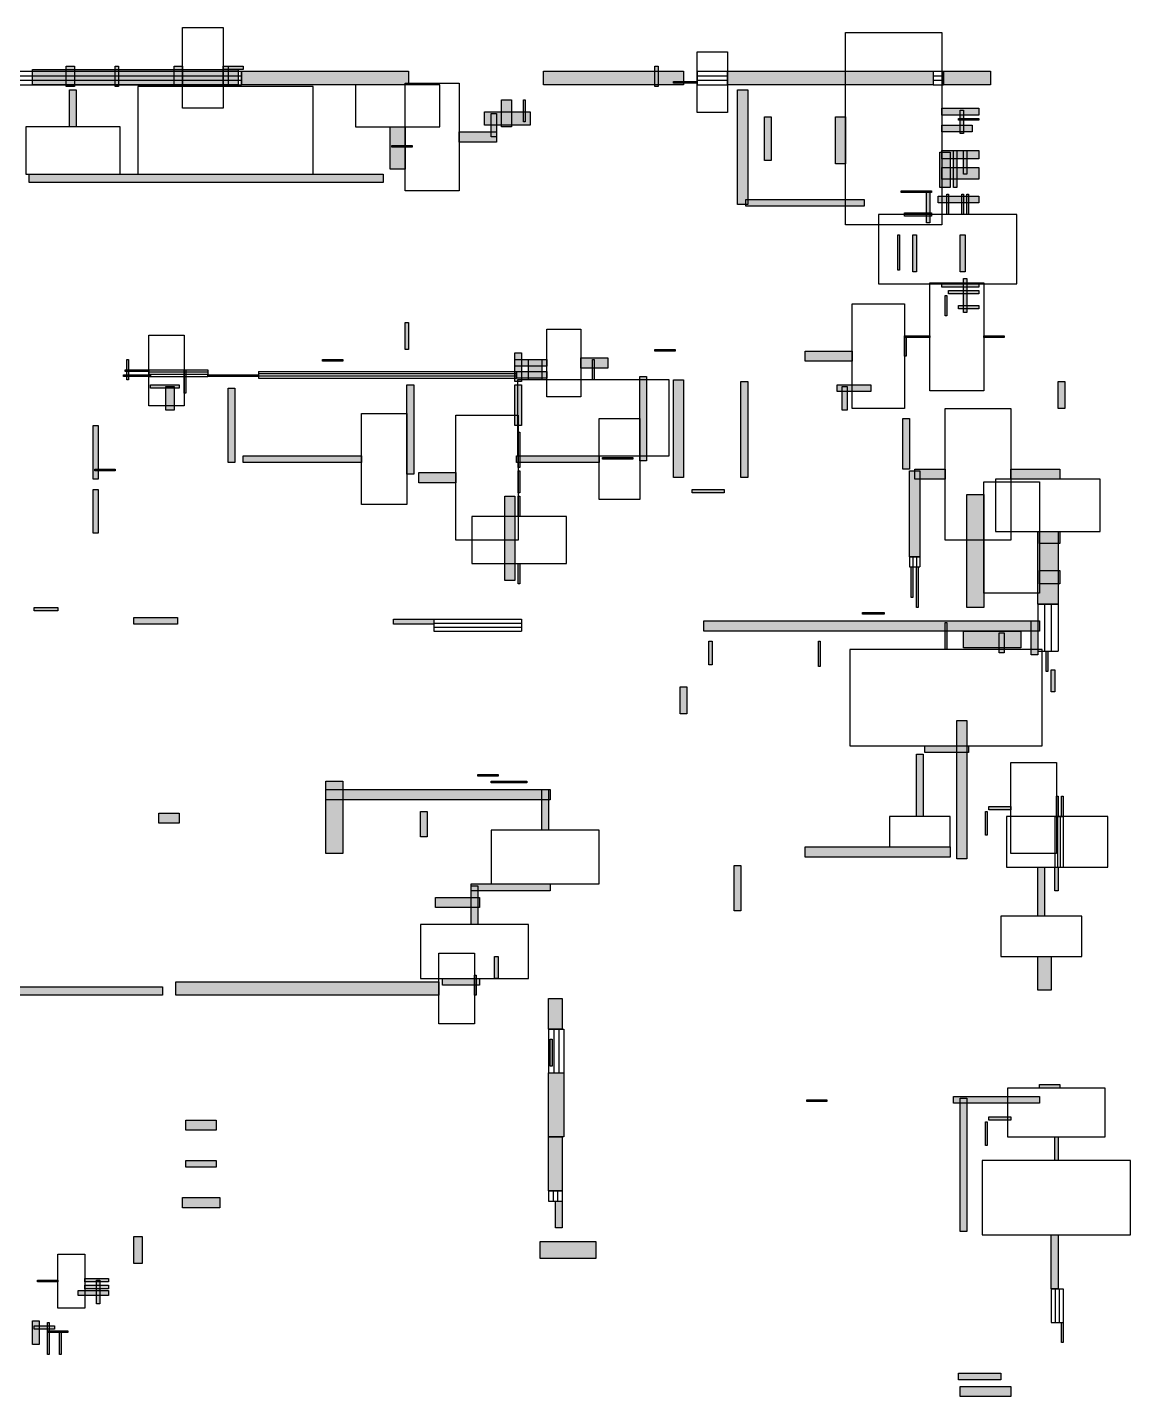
# Model space of a CAD drawing. Header units: centimetres. Extents: x -35 to 2688, y -26 to 2060.
# Drawn here: x 1052 to 2688, y 30 to 2060 of the extents above; entities that cross this region are included whole.
import ezdxf

# ---------------------------------------------------------------- set-up
doc = ezdxf.new("R2010")
doc.units = ezdxf.units.CM
for name, color, linetype in [('DOORZONE', 2, 'Continuous'), ('WALL', 7, 'Continuous'), ('WINDOW', 5, 'Continuous')]:
    doc.layers.add(name, color=color, linetype=linetype)

msp = doc.modelspace()

# ---------------------------------------------------------------- hatches: boundary and pattern name
at = {"layer": 'WALL'}
h = msp.add_hatch(color=256, dxfattribs=at)
h.dxf.hatch_style = 1
h.paths.add_polyline_path([(1060, 1997.5), (1365, 1997.5), (1365, 1975), (1060, 1975)])
h = msp.add_hatch(color=256, dxfattribs=at)
h.dxf.hatch_style = 1
h.paths.add_polyline_path([(1110, 2002.5), (1122.5, 2002.5), (1122.5, 1972.5), (1110, 1972.5)])
h = msp.add_hatch(color=256, dxfattribs=at)
h.dxf.hatch_style = 1
h.paths.add_polyline_path([(1182.5, 2002.5), (1187.5, 2002.5), (1187.5, 1972.5), (1182.5, 1972.5)])
h = msp.add_hatch(color=256, dxfattribs=at)
h.dxf.hatch_style = 1
h.paths.add_polyline_path([(1270, 2002.5), (1282.5, 2002.5), (1282.5, 1972.5), (1270, 1972.5)])
h = msp.add_hatch(color=256, dxfattribs=at)
h.dxf.hatch_style = 1
h.paths.add_polyline_path([(1342.5, 2002.5), (1372.5, 2002.5), (1372.5, 1997.5), (1342.5, 1997.5)])
h = msp.add_hatch(color=256, dxfattribs=at)
h.dxf.hatch_style = 1
h.paths.add_polyline_path([(1342.5, 2002.5), (1350, 2002.5), (1350, 1972.5), (1342.5, 1972.5)])
h = msp.add_hatch(color=256, dxfattribs=at)
h.dxf.hatch_style = 1
h.paths.add_polyline_path([(1370, 1995), (1617.5, 1995), (1617.5, 1975), (1370, 1975)])
h = msp.add_hatch(color=256, dxfattribs=at)
h.dxf.hatch_style = 1
h.paths.add_polyline_path([(1817.5, 1995), (2025, 1995), (2025, 1975), (1817.5, 1975)])
h = msp.add_hatch(color=256, dxfattribs=at)
h.dxf.hatch_style = 1
h.paths.add_polyline_path([(1982.5, 2002.5), (1987.5, 2002.5), (1987.5, 1972.5), (1982.5, 1972.5)])
h = msp.add_hatch(color=256, dxfattribs=at)
h.dxf.hatch_style = 1
h.paths.add_polyline_path([(2090, 1995), (2395, 1995), (2395, 1975), (2090, 1975)])
h = msp.add_hatch(color=256, dxfattribs=at)
h.dxf.hatch_style = 1
h.paths.add_polyline_path([(2410, 1995), (2480, 1995), (2480, 1975), (2410, 1975)])
h = msp.add_hatch(color=256, dxfattribs=at)
h.dxf.hatch_style = 1
h.paths.add_polyline_path([(2010, 1980), (2045, 1980), (2045, 1977.5), (2010, 1977.5)])
h = msp.add_hatch(color=256, dxfattribs=at)
h.dxf.hatch_style = 1
h.paths.add_polyline_path([(1115, 1967.5), (1125, 1967.5), (1125, 1912.5), (1115, 1912.5)])
h = msp.add_hatch(color=256, dxfattribs=at)
h.dxf.hatch_style = 1
h.paths.add_polyline_path([(1755, 1952.5), (1770, 1952.5), (1770, 1912.5), (1755, 1912.5)])
h = msp.add_hatch(color=256, dxfattribs=at)
h.dxf.hatch_style = 1
h.paths.add_polyline_path([(1787.5, 1952.5), (1790, 1952.5), (1790, 1920), (1787.5, 1920)])
h = msp.add_hatch(color=256, dxfattribs=at)
h.dxf.hatch_style = 1
h.paths.add_polyline_path([(2105, 1967.5), (2120, 1967.5), (2120, 1797.5), (2105, 1797.5)])
h = msp.add_hatch(color=256, dxfattribs=at)
h.dxf.hatch_style = 1
h.paths.add_polyline_path([(1730, 1935), (1797.5, 1935), (1797.5, 1915), (1730, 1915)])
h = msp.add_hatch(color=256, dxfattribs=at)
h.dxf.hatch_style = 1
h.paths.add_polyline_path([(1740, 1932.5), (1747.5, 1932.5), (1747.5, 1897.5), (1740, 1897.5)])
h = msp.add_hatch(color=256, dxfattribs=at)
h.dxf.hatch_style = 1
h.paths.add_polyline_path([(2407.5, 1940), (2462.5, 1940), (2462.5, 1930), (2407.5, 1930)])
h = msp.add_hatch(color=256, dxfattribs=at)
h.dxf.hatch_style = 1
h.paths.add_polyline_path([(2435, 1937.5), (2440, 1937.5), (2440, 1902.5), (2435, 1902.5)])
h = msp.add_hatch(color=256, dxfattribs=at)
h.dxf.hatch_style = 1
h.paths.add_polyline_path([(1590, 1912.5), (1612.5, 1912.5), (1612.5, 1850), (1590, 1850)])
h = msp.add_hatch(color=256, dxfattribs=at)
h.dxf.hatch_style = 1
h.paths.add_polyline_path([(2145, 1927.5), (2155, 1927.5), (2155, 1862.5), (2145, 1862.5)])
h = msp.add_hatch(color=256, dxfattribs=at)
h.dxf.hatch_style = 1
h.paths.add_polyline_path([(2250, 1927.5), (2265, 1927.5), (2265, 1857.5), (2250, 1857.5)])
h = msp.add_hatch(color=256, dxfattribs=at)
h.dxf.hatch_style = 1
h.paths.add_polyline_path([(2407.5, 1915), (2452.5, 1915), (2452.5, 1905), (2407.5, 1905)])
h = msp.add_hatch(color=256, dxfattribs=at)
h.dxf.hatch_style = 1
h.paths.add_polyline_path([(2432.5, 1925), (2462.5, 1925), (2462.5, 1922.5), (2432.5, 1922.5)])
h = msp.add_hatch(color=256, dxfattribs=at)
h.dxf.hatch_style = 1
h.paths.add_polyline_path([(1692.5, 1905), (1747.5, 1905), (1747.5, 1890), (1692.5, 1890)])
h = msp.add_hatch(color=256, dxfattribs=at)
h.dxf.hatch_style = 1
h.paths.add_polyline_path([(1592.5, 1885), (1622.5, 1885), (1622.5, 1882.5), (1592.5, 1882.5)])
h = msp.add_hatch(color=256, dxfattribs=at)
h.dxf.hatch_style = 1
h.paths.add_polyline_path([(2405, 1875), (2420, 1875), (2420, 1822.5), (2405, 1822.5)])
h = msp.add_hatch(color=256, dxfattribs=at)
h.dxf.hatch_style = 1
h.paths.add_polyline_path([(2407.5, 1877.5), (2462.5, 1877.5), (2462.5, 1865), (2407.5, 1865)])
h = msp.add_hatch(color=256, dxfattribs=at)
h.dxf.hatch_style = 1
h.paths.add_polyline_path([(2425, 1877.5), (2430, 1877.5), (2430, 1822.5), (2425, 1822.5)])
h = msp.add_hatch(color=256, dxfattribs=at)
h.dxf.hatch_style = 1
h.paths.add_polyline_path([(2440, 1877.5), (2445, 1877.5), (2445, 1842.5), (2440, 1842.5)])
h = msp.add_hatch(color=256, dxfattribs=at)
h.dxf.hatch_style = 1
h.paths.add_polyline_path([(2407.5, 1852.5), (2462.5, 1852.5), (2462.5, 1835), (2407.5, 1835)])
h = msp.add_hatch(color=256, dxfattribs=at)
h.dxf.hatch_style = 1
h.paths.add_polyline_path([(1055, 1842.5), (1580, 1842.5), (1580, 1830), (1055, 1830)])
h = msp.add_hatch(color=256, dxfattribs=at)
h.dxf.hatch_style = 1
h.paths.add_polyline_path([(2347.5, 1817.5), (2392.5, 1817.5), (2392.5, 1815), (2347.5, 1815)])
h = msp.add_hatch(color=256, dxfattribs=at)
h.dxf.hatch_style = 1
h.paths.add_polyline_path([(2385, 1817.5), (2390, 1817.5), (2390, 1770), (2385, 1770)])
h = msp.add_hatch(color=256, dxfattribs=at)
h.dxf.hatch_style = 1
h.paths.add_polyline_path([(2402.5, 1810), (2462.5, 1810), (2462.5, 1800), (2402.5, 1800)])
h = msp.add_hatch(color=256, dxfattribs=at)
h.dxf.hatch_style = 1
h.paths.add_polyline_path([(2415, 1812.5), (2417.5, 1812.5), (2417.5, 1782.5), (2415, 1782.5)])
h = msp.add_hatch(color=256, dxfattribs=at)
h.dxf.hatch_style = 1
h.paths.add_polyline_path([(2437.5, 1812.5), (2440, 1812.5), (2440, 1782.5), (2437.5, 1782.5)])
h = msp.add_hatch(color=256, dxfattribs=at)
h.dxf.hatch_style = 1
h.paths.add_polyline_path([(2445, 1812.5), (2447.5, 1812.5), (2447.5, 1782.5), (2445, 1782.5)])
h = msp.add_hatch(color=256, dxfattribs=at)
h.dxf.hatch_style = 1
h.paths.add_polyline_path([(2117.5, 1805), (2292.5, 1805), (2292.5, 1795), (2117.5, 1795)])
h = msp.add_hatch(color=256, dxfattribs=at)
h.dxf.hatch_style = 1
h.paths.add_polyline_path([(2352.5, 1785), (2392.5, 1785), (2392.5, 1780), (2352.5, 1780)])
h = msp.add_hatch(color=256, dxfattribs=at)
h.dxf.hatch_style = 1
h.paths.add_polyline_path([(2342.5, 1752.5), (2345, 1752.5), (2345, 1700), (2342.5, 1700)])
h = msp.add_hatch(color=256, dxfattribs=at)
h.dxf.hatch_style = 1
h.paths.add_polyline_path([(2365, 1752.5), (2370, 1752.5), (2370, 1697.5), (2365, 1697.5)])
h = msp.add_hatch(color=256, dxfattribs=at)
h.dxf.hatch_style = 1
h.paths.add_polyline_path([(2435, 1752.5), (2442.5, 1752.5), (2442.5, 1697.5), (2435, 1697.5)])
h = msp.add_hatch(color=256, dxfattribs=at)
h.dxf.hatch_style = 1
h.paths.add_polyline_path([(2440, 1687.5), (2445, 1687.5), (2445, 1637.5), (2440, 1637.5)])
h = msp.add_hatch(color=256, dxfattribs=at)
h.dxf.hatch_style = 1
h.paths.add_polyline_path([(2407.5, 1680), (2462.5, 1680), (2462.5, 1675), (2407.5, 1675)])
h = msp.add_hatch(color=256, dxfattribs=at)
h.dxf.hatch_style = 1
h.paths.add_polyline_path([(2417.5, 1670), (2462.5, 1670), (2462.5, 1665), (2417.5, 1665)])
h = msp.add_hatch(color=256, dxfattribs=at)
h.dxf.hatch_style = 1
h.paths.add_polyline_path([(2412.5, 1662.5), (2415, 1662.5), (2415, 1632.5), (2412.5, 1632.5)])
h = msp.add_hatch(color=256, dxfattribs=at)
h.dxf.hatch_style = 1
h.paths.add_polyline_path([(2432.5, 1647.5), (2462.5, 1647.5), (2462.5, 1642.5), (2432.5, 1642.5)])
h = msp.add_hatch(color=256, dxfattribs=at)
h.dxf.hatch_style = 1
h.paths.add_polyline_path([(1612.5, 1622.5), (1617.5, 1622.5), (1617.5, 1582.5), (1612.5, 1582.5)])
h = msp.add_hatch(color=256, dxfattribs=at)
h.dxf.hatch_style = 1
h.paths.add_polyline_path([(2352.5, 1602.5), (2390, 1602.5), (2390, 1600), (2352.5, 1600)])
h = msp.add_hatch(color=256, dxfattribs=at)
h.dxf.hatch_style = 1
h.paths.add_polyline_path([(2352.5, 1602.5), (2355, 1602.5), (2355, 1572.5), (2352.5, 1572.5)])
h = msp.add_hatch(color=256, dxfattribs=at)
h.dxf.hatch_style = 1
h.paths.add_polyline_path([(2470, 1602.5), (2500, 1602.5), (2500, 1600), (2470, 1600)])
h = msp.add_hatch(color=256, dxfattribs=at)
h.dxf.hatch_style = 1
h.paths.add_polyline_path([(1200, 1567.5), (1202.5, 1567.5), (1202.5, 1537.5), (1200, 1537.5)])
h = msp.add_hatch(color=256, dxfattribs=at)
h.dxf.hatch_style = 1
h.paths.add_polyline_path([(1490, 1567.5), (1520, 1567.5), (1520, 1565), (1490, 1565)])
h = msp.add_hatch(color=256, dxfattribs=at)
h.dxf.hatch_style = 1
h.paths.add_polyline_path([(1775, 1577.5), (1785, 1577.5), (1785, 1535), (1775, 1535)])
h = msp.add_hatch(color=256, dxfattribs=at)
h.dxf.hatch_style = 1
h.paths.add_polyline_path([(1775, 1567.5), (1822.5, 1567.5), (1822.5, 1557.5), (1775, 1557.5)])
h = msp.add_hatch(color=256, dxfattribs=at)
h.dxf.hatch_style = 1
h.paths.add_polyline_path([(1795, 1567.5), (1815, 1567.5), (1815, 1537.5), (1795, 1537.5)])
h = msp.add_hatch(color=256, dxfattribs=at)
h.dxf.hatch_style = 1
h.paths.add_polyline_path([(1872.5, 1570), (1912.5, 1570), (1912.5, 1555), (1872.5, 1555)])
h = msp.add_hatch(color=256, dxfattribs=at)
h.dxf.hatch_style = 1
h.paths.add_polyline_path([(1890, 1567.5), (1892.5, 1567.5), (1892.5, 1537.5), (1890, 1537.5)])
h = msp.add_hatch(color=256, dxfattribs=at)
h.dxf.hatch_style = 1
h.paths.add_polyline_path([(1982.5, 1582.5), (2012.5, 1582.5), (2012.5, 1580), (1982.5, 1580)])
h = msp.add_hatch(color=256, dxfattribs=at)
h.dxf.hatch_style = 1
h.paths.add_polyline_path([(2205, 1580), (2275, 1580), (2275, 1565), (2205, 1565)])
h = msp.add_hatch(color=256, dxfattribs=at)
h.dxf.hatch_style = 1
h.paths.add_polyline_path([(1195, 1545), (1235, 1545), (1235, 1542.5), (1195, 1542.5)])
h = msp.add_hatch(color=256, dxfattribs=at)
h.dxf.hatch_style = 1
h.paths.add_polyline_path([(1197.5, 1552.5), (1232.5, 1552.5), (1232.5, 1550), (1197.5, 1550)])
h = msp.add_hatch(color=256, dxfattribs=at)
h.dxf.hatch_style = 1
h.paths.add_polyline_path([(1285, 1552.5), (1287.5, 1552.5), (1287.5, 1517.5), (1285, 1517.5)])
h = msp.add_hatch(color=256, dxfattribs=at)
h.dxf.hatch_style = 1
h.paths.add_polyline_path([(1320, 1545), (1395, 1545), (1395, 1542.5), (1320, 1542.5)])
h = msp.add_hatch(color=256, dxfattribs=at)
h.dxf.hatch_style = 1
h.paths.add_polyline_path([(1777.5, 1550), (1822.5, 1550), (1822.5, 1540), (1777.5, 1540)])
h = msp.add_hatch(color=256, dxfattribs=at)
h.dxf.hatch_style = 1
h.paths.add_polyline_path([(1235, 1530), (1277.5, 1530), (1277.5, 1525), (1235, 1525)])
h = msp.add_hatch(color=256, dxfattribs=at)
h.dxf.hatch_style = 1
h.paths.add_polyline_path([(1257.5, 1527.5), (1270, 1527.5), (1270, 1492.5), (1257.5, 1492.5)])
h = msp.add_hatch(color=256, dxfattribs=at)
h.dxf.hatch_style = 1
h.paths.add_polyline_path([(1350, 1525), (1360, 1525), (1360, 1415), (1350, 1415)])
h = msp.add_hatch(color=256, dxfattribs=at)
h.dxf.hatch_style = 1
h.paths.add_polyline_path([(1615, 1530), (1625, 1530), (1625, 1397.5), (1615, 1397.5)])
h = msp.add_hatch(color=256, dxfattribs=at)
h.dxf.hatch_style = 1
h.paths.add_polyline_path([(1775, 1530), (1785, 1530), (1785, 1470), (1775, 1470)])
h = msp.add_hatch(color=256, dxfattribs=at)
h.dxf.hatch_style = 1
h.paths.add_polyline_path([(1960, 1542.5), (1970, 1542.5), (1970, 1417.5), (1960, 1417.5)])
h = msp.add_hatch(color=256, dxfattribs=at)
h.dxf.hatch_style = 1
h.paths.add_polyline_path([(2010, 1537.5), (2025, 1537.5), (2025, 1392.5), (2010, 1392.5)])
h = msp.add_hatch(color=256, dxfattribs=at)
h.dxf.hatch_style = 1
h.paths.add_polyline_path([(2110, 1535), (2120, 1535), (2120, 1392.5), (2110, 1392.5)])
h = msp.add_hatch(color=256, dxfattribs=at)
h.dxf.hatch_style = 1
h.paths.add_polyline_path([(2252.5, 1530), (2302.5, 1530), (2302.5, 1520), (2252.5, 1520)])
h = msp.add_hatch(color=256, dxfattribs=at)
h.dxf.hatch_style = 1
h.paths.add_polyline_path([(2260, 1527.5), (2267.5, 1527.5), (2267.5, 1492.5), (2260, 1492.5)])
h = msp.add_hatch(color=256, dxfattribs=at)
h.dxf.hatch_style = 1
h.paths.add_polyline_path([(2580, 1535), (2590, 1535), (2590, 1495), (2580, 1495)])
h = msp.add_hatch(color=256, dxfattribs=at)
h.dxf.hatch_style = 1
h.paths.add_polyline_path([(1150, 1470), (1157.5, 1470), (1157.5, 1390), (1150, 1390)])
h = msp.add_hatch(color=256, dxfattribs=at)
h.dxf.hatch_style = 1
h.paths.add_polyline_path([(2350, 1480), (2360, 1480), (2360, 1405), (2350, 1405)])
h = msp.add_hatch(color=256, dxfattribs=at)
h.dxf.hatch_style = 1
h.paths.add_polyline_path([(1780, 1460), (1782.5, 1460), (1782.5, 1407.5), (1780, 1407.5)])
h = msp.add_hatch(color=256, dxfattribs=at)
h.dxf.hatch_style = 1
h.paths.add_polyline_path([(1372.5, 1425), (1547.5, 1425), (1547.5, 1415), (1372.5, 1415)])
h = msp.add_hatch(color=256, dxfattribs=at)
h.dxf.hatch_style = 1
h.paths.add_polyline_path([(1777.5, 1425), (1900, 1425), (1900, 1415), (1777.5, 1415)])
h = msp.add_hatch(color=256, dxfattribs=at)
h.dxf.hatch_style = 1
h.paths.add_polyline_path([(1905, 1422.5), (1950, 1422.5), (1950, 1420), (1905, 1420)])
h = msp.add_hatch(color=256, dxfattribs=at)
h.dxf.hatch_style = 1
h.paths.add_polyline_path([(1152.5, 1405), (1182.5, 1405), (1182.5, 1402.5), (1152.5, 1402.5)])
h = msp.add_hatch(color=256, dxfattribs=at)
h.dxf.hatch_style = 1
h.paths.add_polyline_path([(1780, 1402.5), (1782.5, 1402.5), (1782.5, 1370), (1780, 1370)])
h = msp.add_hatch(color=256, dxfattribs=at)
h.dxf.hatch_style = 1
h.paths.add_polyline_path([(2360, 1402.5), (2375, 1402.5), (2375, 1275), (2360, 1275)])
h = msp.add_hatch(color=256, dxfattribs=at)
h.dxf.hatch_style = 1
h.paths.add_polyline_path([(2367.5, 1405), (2412.5, 1405), (2412.5, 1390), (2367.5, 1390)])
h = msp.add_hatch(color=256, dxfattribs=at)
h.dxf.hatch_style = 1
h.paths.add_polyline_path([(2510, 1405), (2582.5, 1405), (2582.5, 1390), (2510, 1390)])
h = msp.add_hatch(color=256, dxfattribs=at)
h.dxf.hatch_style = 1
h.paths.add_polyline_path([(1632.5, 1400), (1687.5, 1400), (1687.5, 1385), (1632.5, 1385)])
h = msp.add_hatch(color=256, dxfattribs=at)
h.dxf.hatch_style = 1
h.paths.add_polyline_path([(1150, 1375), (1157.5, 1375), (1157.5, 1310), (1150, 1310)])
h = msp.add_hatch(color=256, dxfattribs=at)
h.dxf.hatch_style = 1
h.paths.add_polyline_path([(1760, 1365), (1775, 1365), (1775, 1240), (1760, 1240)])
h = msp.add_hatch(color=256, dxfattribs=at)
h.dxf.hatch_style = 1
h.paths.add_polyline_path([(1780, 1365), (1782.5, 1365), (1782.5, 1335), (1780, 1335)])
h = msp.add_hatch(color=256, dxfattribs=at)
h.dxf.hatch_style = 1
h.paths.add_polyline_path([(2037.5, 1375), (2085, 1375), (2085, 1370), (2037.5, 1370)])
h = msp.add_hatch(color=256, dxfattribs=at)
h.dxf.hatch_style = 1
h.paths.add_polyline_path([(2445, 1367.5), (2470, 1367.5), (2470, 1200), (2445, 1200)])
h = msp.add_hatch(color=256, dxfattribs=at)
h.dxf.hatch_style = 1
h.paths.add_polyline_path([(2550, 1312.5), (2580, 1312.5), (2580, 1205), (2550, 1205)])
h = msp.add_hatch(color=256, dxfattribs=at)
h.dxf.hatch_style = 1
h.paths.add_polyline_path([(2552.5, 1312.5), (2582.5, 1312.5), (2582.5, 1295), (2552.5, 1295)])
h = msp.add_hatch(color=256, dxfattribs=at)
h.dxf.hatch_style = 1
h.paths.add_polyline_path([(1780, 1265), (1782.5, 1265), (1782.5, 1235), (1780, 1235)])
h = msp.add_hatch(color=256, dxfattribs=at)
h.dxf.hatch_style = 1
h.paths.add_polyline_path([(2362.5, 1260), (2365, 1260), (2365, 1215), (2362.5, 1215)])
h = msp.add_hatch(color=256, dxfattribs=at)
h.dxf.hatch_style = 1
h.paths.add_polyline_path([(2370, 1260), (2372.5, 1260), (2372.5, 1200), (2370, 1200)])
h = msp.add_hatch(color=256, dxfattribs=at)
h.dxf.hatch_style = 1
h.paths.add_polyline_path([(2552.5, 1255), (2582.5, 1255), (2582.5, 1235), (2552.5, 1235)])
h = msp.add_hatch(color=256, dxfattribs=at)
h.dxf.hatch_style = 1
h.paths.add_polyline_path([(1062.5, 1200), (1097.5, 1200), (1097.5, 1195), (1062.5, 1195)])
h = msp.add_hatch(color=256, dxfattribs=at)
h.dxf.hatch_style = 1
h.paths.add_polyline_path([(1210, 1185), (1275, 1185), (1275, 1175), (1210, 1175)])
h = msp.add_hatch(color=256, dxfattribs=at)
h.dxf.hatch_style = 1
h.paths.add_polyline_path([(1595, 1182.5), (1655, 1182.5), (1655, 1175), (1595, 1175)])
h = msp.add_hatch(color=256, dxfattribs=at)
h.dxf.hatch_style = 1
h.paths.add_polyline_path([(2055, 1180), (2552.5, 1180), (2552.5, 1165), (2055, 1165)])
h = msp.add_hatch(color=256, dxfattribs=at)
h.dxf.hatch_style = 1
h.paths.add_polyline_path([(2290, 1192.5), (2322.5, 1192.5), (2322.5, 1190), (2290, 1190)])
h = msp.add_hatch(color=256, dxfattribs=at)
h.dxf.hatch_style = 1
h.paths.add_polyline_path([(2412.5, 1177.5), (2415, 1177.5), (2415, 1137.5), (2412.5, 1137.5)])
h = msp.add_hatch(color=256, dxfattribs=at)
h.dxf.hatch_style = 1
h.paths.add_polyline_path([(2540, 1180), (2550, 1180), (2550, 1130), (2540, 1130)])
h = msp.add_hatch(color=256, dxfattribs=at)
h.dxf.hatch_style = 1
h.paths.add_polyline_path([(2440, 1165), (2525, 1165), (2525, 1140), (2440, 1140)])
h = msp.add_hatch(color=256, dxfattribs=at)
h.dxf.hatch_style = 1
h.paths.add_polyline_path([(2492.5, 1162.5), (2500, 1162.5), (2500, 1132.5), (2492.5, 1132.5)])
h = msp.add_hatch(color=256, dxfattribs=at)
h.dxf.hatch_style = 1
h.paths.add_polyline_path([(2062.5, 1150), (2067.5, 1150), (2067.5, 1115), (2062.5, 1115)])
h = msp.add_hatch(color=256, dxfattribs=at)
h.dxf.hatch_style = 1
h.paths.add_polyline_path([(2225, 1150), (2227.5, 1150), (2227.5, 1112.5), (2225, 1112.5)])
h = msp.add_hatch(color=256, dxfattribs=at)
h.dxf.hatch_style = 1
h.paths.add_polyline_path([(2562.5, 1135), (2565, 1135), (2565, 1105), (2562.5, 1105)])
h = msp.add_hatch(color=256, dxfattribs=at)
h.dxf.hatch_style = 1
h.paths.add_polyline_path([(2570, 1107.5), (2575, 1107.5), (2575, 1075), (2570, 1075)])
h = msp.add_hatch(color=256, dxfattribs=at)
h.dxf.hatch_style = 1
h.paths.add_polyline_path([(2020, 1082.5), (2030, 1082.5), (2030, 1042.5), (2020, 1042.5)])
h = msp.add_hatch(color=256, dxfattribs=at)
h.dxf.hatch_style = 1
h.paths.add_polyline_path([(2430, 1032.5), (2445, 1032.5), (2445, 827.5), (2430, 827.5)])
h = msp.add_hatch(color=256, dxfattribs=at)
h.dxf.hatch_style = 1
h.paths.add_polyline_path([(2382.5, 995), (2447.5, 995), (2447.5, 985), (2382.5, 985)])
h = msp.add_hatch(color=256, dxfattribs=at)
h.dxf.hatch_style = 1
h.paths.add_polyline_path([(2370, 982.5), (2380, 982.5), (2380, 890), (2370, 890)])
h = msp.add_hatch(color=256, dxfattribs=at)
h.dxf.hatch_style = 1
h.paths.add_polyline_path([(1495, 942.5), (1520, 942.5), (1520, 835), (1495, 835)])
h = msp.add_hatch(color=256, dxfattribs=at)
h.dxf.hatch_style = 1
h.paths.add_polyline_path([(1720, 952.5), (1750, 952.5), (1750, 950), (1720, 950)])
h = msp.add_hatch(color=256, dxfattribs=at)
h.dxf.hatch_style = 1
h.paths.add_polyline_path([(1740, 942.5), (1792.5, 942.5), (1792.5, 940), (1740, 940)])
h = msp.add_hatch(color=256, dxfattribs=at)
h.dxf.hatch_style = 1
h.paths.add_polyline_path([(1495, 930), (1827.5, 930), (1827.5, 915), (1495, 915)])
h = msp.add_hatch(color=256, dxfattribs=at)
h.dxf.hatch_style = 1
h.paths.add_polyline_path([(1815, 930), (1825, 930), (1825, 870), (1815, 870)])
h = msp.add_hatch(color=256, dxfattribs=at)
h.dxf.hatch_style = 1
h.paths.add_polyline_path([(2577.5, 920), (2580, 920), (2580, 890), (2577.5, 890)])
h = msp.add_hatch(color=256, dxfattribs=at)
h.dxf.hatch_style = 1
h.paths.add_polyline_path([(2585, 920), (2587.5, 920), (2587.5, 890), (2585, 890)])
h = msp.add_hatch(color=256, dxfattribs=at)
h.dxf.hatch_style = 1
h.paths.add_polyline_path([(1247.5, 895), (1277.5, 895), (1277.5, 880), (1247.5, 880)])
h = msp.add_hatch(color=256, dxfattribs=at)
h.dxf.hatch_style = 1
h.paths.add_polyline_path([(1635, 897.5), (1645, 897.5), (1645, 860), (1635, 860)])
h = msp.add_hatch(color=256, dxfattribs=at)
h.dxf.hatch_style = 1
h.paths.add_polyline_path([(2472.5, 897.5), (2475, 897.5), (2475, 862.5), (2472.5, 862.5)])
h = msp.add_hatch(color=256, dxfattribs=at)
h.dxf.hatch_style = 1
h.paths.add_polyline_path([(2477.5, 905), (2510, 905), (2510, 900), (2477.5, 900)])
h = msp.add_hatch(color=256, dxfattribs=at)
h.dxf.hatch_style = 1
h.paths.add_polyline_path([(2205, 845), (2420, 845), (2420, 830), (2205, 830)])
h = msp.add_hatch(color=256, dxfattribs=at)
h.dxf.hatch_style = 1
h.paths.add_polyline_path([(2100, 817.5), (2110, 817.5), (2110, 750), (2100, 750)])
h = msp.add_hatch(color=256, dxfattribs=at)
h.dxf.hatch_style = 1
h.paths.add_polyline_path([(2550, 815), (2560, 815), (2560, 742.5), (2550, 742.5)])
h = msp.add_hatch(color=256, dxfattribs=at)
h.dxf.hatch_style = 1
h.paths.add_polyline_path([(2575, 815), (2580, 815), (2580, 780), (2575, 780)])
h = msp.add_hatch(color=256, dxfattribs=at)
h.dxf.hatch_style = 1
h.paths.add_polyline_path([(1710, 790), (1827.5, 790), (1827.5, 780), (1710, 780)])
h = msp.add_hatch(color=256, dxfattribs=at)
h.dxf.hatch_style = 1
h.paths.add_polyline_path([(1710, 787.5), (1720, 787.5), (1720, 730), (1710, 730)])
h = msp.add_hatch(color=256, dxfattribs=at)
h.dxf.hatch_style = 1
h.paths.add_polyline_path([(1657.5, 770), (1722.5, 770), (1722.5, 755), (1657.5, 755)])
h = msp.add_hatch(color=256, dxfattribs=at)
h.dxf.hatch_style = 1
h.paths.add_polyline_path([(1745, 682.5), (1750, 682.5), (1750, 650), (1745, 650)])
h = msp.add_hatch(color=256, dxfattribs=at)
h.dxf.hatch_style = 1
h.paths.add_polyline_path([(2550, 682.5), (2570, 682.5), (2570, 632.5), (2550, 632.5)])
h = msp.add_hatch(color=256, dxfattribs=at)
h.dxf.hatch_style = 1
h.paths.add_polyline_path([(1667.5, 650), (1722.5, 650), (1722.5, 640), (1667.5, 640)])
h = msp.add_hatch(color=256, dxfattribs=at)
h.dxf.hatch_style = 1
h.paths.add_polyline_path([(1715, 655), (1717.5, 655), (1717.5, 625), (1715, 625)])
h = msp.add_hatch(color=256, dxfattribs=at)
h.dxf.hatch_style = 1
h.paths.add_polyline_path([(1022.5, 637.5), (1252.5, 637.5), (1252.5, 625), (1022.5, 625)])
h = msp.add_hatch(color=256, dxfattribs=at)
h.dxf.hatch_style = 1
h.paths.add_polyline_path([(1272.5, 645), (1662.5, 645), (1662.5, 625), (1272.5, 625)])
h = msp.add_hatch(color=256, dxfattribs=at)
h.dxf.hatch_style = 1
h.paths.add_polyline_path([(1825, 620), (1845, 620), (1845, 575), (1825, 575)])
h = msp.add_hatch(color=256, dxfattribs=at)
h.dxf.hatch_style = 1
h.paths.add_polyline_path([(1827.5, 560), (1830, 560), (1830, 520), (1827.5, 520)])
h = msp.add_hatch(color=256, dxfattribs=at)
h.dxf.hatch_style = 1
h.paths.add_polyline_path([(1825, 510), (1847.5, 510), (1847.5, 415), (1825, 415)])
h = msp.add_hatch(color=256, dxfattribs=at)
h.dxf.hatch_style = 1
h.paths.add_polyline_path([(2552.5, 492.5), (2582.5, 492.5), (2582.5, 487.5), (2552.5, 487.5)])
h = msp.add_hatch(color=256, dxfattribs=at)
h.dxf.hatch_style = 1
h.paths.add_polyline_path([(2207.5, 470), (2237.5, 470), (2237.5, 467.5), (2207.5, 467.5)])
h = msp.add_hatch(color=256, dxfattribs=at)
h.dxf.hatch_style = 1
h.paths.add_polyline_path([(2425, 475), (2552.5, 475), (2552.5, 465), (2425, 465)])
h = msp.add_hatch(color=256, dxfattribs=at)
h.dxf.hatch_style = 1
h.paths.add_polyline_path([(2435, 472.5), (2445, 472.5), (2445, 275), (2435, 275)])
h = msp.add_hatch(color=256, dxfattribs=at)
h.dxf.hatch_style = 1
h.paths.add_polyline_path([(1287.5, 440), (1332.5, 440), (1332.5, 425), (1287.5, 425)])
h = msp.add_hatch(color=256, dxfattribs=at)
h.dxf.hatch_style = 1
h.paths.add_polyline_path([(2472.5, 437.5), (2475, 437.5), (2475, 402.5), (2472.5, 402.5)])
h = msp.add_hatch(color=256, dxfattribs=at)
h.dxf.hatch_style = 1
h.paths.add_polyline_path([(2477.5, 445), (2510, 445), (2510, 440), (2477.5, 440)])
h = msp.add_hatch(color=256, dxfattribs=at)
h.dxf.hatch_style = 1
h.paths.add_polyline_path([(1825, 415), (1845, 415), (1845, 335), (1825, 335)])
h = msp.add_hatch(color=256, dxfattribs=at)
h.dxf.hatch_style = 1
h.paths.add_polyline_path([(2575, 415), (2580, 415), (2580, 380), (2575, 380)])
h = msp.add_hatch(color=256, dxfattribs=at)
h.dxf.hatch_style = 1
h.paths.add_polyline_path([(1287.5, 380), (1332.5, 380), (1332.5, 370), (1287.5, 370)])
h = msp.add_hatch(color=256, dxfattribs=at)
h.dxf.hatch_style = 1
h.paths.add_polyline_path([(1282.5, 325), (1337.5, 325), (1337.5, 310), (1282.5, 310)])
h = msp.add_hatch(color=256, dxfattribs=at)
h.dxf.hatch_style = 1
h.paths.add_polyline_path([(1835, 320), (1845, 320), (1845, 280), (1835, 280)])
h = msp.add_hatch(color=256, dxfattribs=at)
h.dxf.hatch_style = 1
h.paths.add_polyline_path([(1210, 267.5), (1222.5, 267.5), (1222.5, 227.5), (1210, 227.5)])
h = msp.add_hatch(color=256, dxfattribs=at)
h.dxf.hatch_style = 1
h.paths.add_polyline_path([(2570, 270), (2580, 270), (2580, 190), (2570, 190)])
h = msp.add_hatch(color=256, dxfattribs=at)
h.dxf.hatch_style = 1
h.paths.add_polyline_path([(1812.5, 260), (1895, 260), (1895, 235), (1812.5, 235)])
h = msp.add_hatch(color=256, dxfattribs=at)
h.dxf.hatch_style = 1
h.paths.add_polyline_path([(1137.5, 205), (1172.5, 205), (1172.5, 200), (1137.5, 200)])
h = msp.add_hatch(color=256, dxfattribs=at)
h.dxf.hatch_style = 1
h.paths.add_polyline_path([(1067.5, 202.5), (1097.5, 202.5), (1097.5, 200), (1067.5, 200)])
h = msp.add_hatch(color=256, dxfattribs=at)
h.dxf.hatch_style = 1
h.paths.add_polyline_path([(1127.5, 187.5), (1172.5, 187.5), (1172.5, 180), (1127.5, 180)])
h = msp.add_hatch(color=256, dxfattribs=at)
h.dxf.hatch_style = 1
h.paths.add_polyline_path([(1137.5, 195), (1172.5, 195), (1172.5, 190), (1137.5, 190)])
h = msp.add_hatch(color=256, dxfattribs=at)
h.dxf.hatch_style = 1
h.paths.add_polyline_path([(1155, 202.5), (1160, 202.5), (1160, 167.5), (1155, 167.5)])
h = msp.add_hatch(color=256, dxfattribs=at)
h.dxf.hatch_style = 1
h.paths.add_polyline_path([(1060, 142.5), (1070, 142.5), (1070, 107.5), (1060, 107.5)])
h = msp.add_hatch(color=256, dxfattribs=at)
h.dxf.hatch_style = 1
h.paths.add_polyline_path([(1062.5, 135), (1092.5, 135), (1092.5, 130), (1062.5, 130)])
h = msp.add_hatch(color=256, dxfattribs=at)
h.dxf.hatch_style = 1
h.paths.add_polyline_path([(1082.5, 140), (1085, 140), (1085, 92.5), (1082.5, 92.5)])
h = msp.add_hatch(color=256, dxfattribs=at)
h.dxf.hatch_style = 1
h.paths.add_polyline_path([(1082.5, 127.5), (1112.5, 127.5), (1112.5, 125), (1082.5, 125)])
h = msp.add_hatch(color=256, dxfattribs=at)
h.dxf.hatch_style = 1
h.paths.add_polyline_path([(1100, 127.5), (1102.5, 127.5), (1102.5, 92.5), (1100, 92.5)])
h = msp.add_hatch(color=256, dxfattribs=at)
h.dxf.hatch_style = 1
h.paths.add_polyline_path([(2585, 140), (2587.5, 140), (2587.5, 110), (2585, 110)])
h = msp.add_hatch(color=256, dxfattribs=at)
h.dxf.hatch_style = 1
h.paths.add_polyline_path([(2432.5, 65), (2495, 65), (2495, 55), (2432.5, 55)])
h = msp.add_hatch(color=256, dxfattribs=at)
h.dxf.hatch_style = 1
h.paths.add_polyline_path([(2435, 45), (2510, 45), (2510, 30), (2435, 30)])

# ---------------------------------------------------------------- linework, layer by layer
at = {"layer": 'DOORZONE'}
for points in [[(1282.5, 2060), (1342.5, 2060), (1342.5, 1940), (1282.5, 1940)], [(2265, 2052.5), (2407.5, 2052.5), (2407.5, 1767.5), (2265, 1767.5)], [(2045, 2023.75), (2090, 2023.75), (2090, 1933.75), (2045, 1933.75)], [(1216.25, 1972.5), (1216.25, 1842.5), (1476.25, 1842.5), (1476.25, 1972.5)], [(1538.75, 1975), (1538.75, 1912.5), (1663.75, 1912.5), (1663.75, 1975)], [(1612.5, 1977.5), (1692.5, 1977.5), (1692.5, 1817.5), (1612.5, 1817.5)], [(1050, 1912.5), (1050, 1842.5), (1190, 1842.5), (1190, 1912.5)], [(2313.75, 1782.5), (2313.75, 1680), (2518.75, 1680), (2518.75, 1782.5)], [(2390, 1681.25), (2470, 1681.25), (2470, 1521.25), (2390, 1521.25)], [(2275, 1650), (2352.5, 1650), (2352.5, 1495), (2275, 1495)], [(1232.5, 1603.75), (1285, 1603.75), (1285, 1498.75), (1232.5, 1498.75)], [(1822.5, 1612.5), (1872.5, 1612.5), (1872.5, 1512.5), (1822.5, 1512.5)], [(1778.75, 1537.5), (1778.75, 1425), (2003.75, 1425), (2003.75, 1537.5)], [(1547.5, 1487.5), (1615, 1487.5), (1615, 1352.5), (1547.5, 1352.5)], [(1687.5, 1485), (1780, 1485), (1780, 1300), (1687.5, 1300)], [(2412.5, 1495), (2510, 1495), (2510, 1300), (2412.5, 1300)], [(1900, 1480), (1960, 1480), (1960, 1360), (1900, 1360)], [(2470, 1386.25), (2552.5, 1386.25), (2552.5, 1221.25), (2470, 1221.25)], [(2487.5, 1390), (2487.5, 1312.5), (2642.5, 1312.5), (2642.5, 1390)], [(1711.25, 1335), (1711.25, 1265), (1851.25, 1265), (1851.25, 1335)], [(2271.25, 1137.5), (2271.25, 995), (2556.25, 995), (2556.25, 1137.5)], [(2510, 970), (2577.5, 970), (2577.5, 835), (2510, 835)], [(2330, 890), (2330, 845), (2420, 845), (2420, 890)], [(2503.75, 890), (2503.75, 815), (2653.75, 815), (2653.75, 890)], [(1740, 870), (1740, 790), (1900, 790), (1900, 870)], [(2495, 742.5), (2495, 682.5), (2615, 682.5), (2615, 742.5)], [(1635, 730), (1635, 650), (1795, 650), (1795, 730)], [(1662.5, 687.5), (1715, 687.5), (1715, 582.5), (1662.5, 582.5)], [(2505, 487.5), (2505, 415), (2650, 415), (2650, 487.5)], [(2467.5, 380), (2467.5, 270), (2687.5, 270), (2687.5, 380)], [(1097.5, 241.25), (1137.5, 241.25), (1137.5, 161.25), (1097.5, 161.25)]]:
    msp.add_lwpolyline(points, close=True, dxfattribs=at)
at = {"layer": 'WALL'}
for points in [[(1060, 1997.5), (1365, 1997.5), (1365, 1975), (1060, 1975)], [(1110, 2002.5), (1122.5, 2002.5), (1122.5, 1972.5), (1110, 1972.5)], [(1182.5, 2002.5), (1187.5, 2002.5), (1187.5, 1972.5), (1182.5, 1972.5)], [(1270, 2002.5), (1282.5, 2002.5), (1282.5, 1972.5), (1270, 1972.5)], [(1342.5, 2002.5), (1372.5, 2002.5), (1372.5, 1997.5), (1342.5, 1997.5)], [(1342.5, 2002.5), (1350, 2002.5), (1350, 1972.5), (1342.5, 1972.5)], [(1370, 1995), (1617.5, 1995), (1617.5, 1975), (1370, 1975)], [(1817.5, 1995), (2025, 1995), (2025, 1975), (1817.5, 1975)], [(1982.5, 2002.5), (1987.5, 2002.5), (1987.5, 1972.5), (1982.5, 1972.5)], [(2090, 1995), (2395, 1995), (2395, 1975), (2090, 1975)], [(2410, 1995), (2480, 1995), (2480, 1975), (2410, 1975)], [(2010, 1980), (2045, 1980), (2045, 1977.5), (2010, 1977.5)], [(1115, 1967.5), (1125, 1967.5), (1125, 1912.5), (1115, 1912.5)], [(1755, 1952.5), (1770, 1952.5), (1770, 1912.5), (1755, 1912.5)], [(1787.5, 1952.5), (1790, 1952.5), (1790, 1920), (1787.5, 1920)], [(2105, 1967.5), (2120, 1967.5), (2120, 1797.5), (2105, 1797.5)], [(1730, 1935), (1797.5, 1935), (1797.5, 1915), (1730, 1915)], [(1740, 1932.5), (1747.5, 1932.5), (1747.5, 1897.5), (1740, 1897.5)], [(2407.5, 1940), (2462.5, 1940), (2462.5, 1930), (2407.5, 1930)], [(2435, 1937.5), (2440, 1937.5), (2440, 1902.5), (2435, 1902.5)], [(1590, 1912.5), (1612.5, 1912.5), (1612.5, 1850), (1590, 1850)], [(2145, 1927.5), (2155, 1927.5), (2155, 1862.5), (2145, 1862.5)], [(2250, 1927.5), (2265, 1927.5), (2265, 1857.5), (2250, 1857.5)], [(2407.5, 1915), (2452.5, 1915), (2452.5, 1905), (2407.5, 1905)], [(2432.5, 1925), (2462.5, 1925), (2462.5, 1922.5), (2432.5, 1922.5)], [(1692.5, 1905), (1747.5, 1905), (1747.5, 1890), (1692.5, 1890)], [(1592.5, 1885), (1622.5, 1885), (1622.5, 1882.5), (1592.5, 1882.5)], [(2405, 1875), (2420, 1875), (2420, 1822.5), (2405, 1822.5)], [(2407.5, 1877.5), (2462.5, 1877.5), (2462.5, 1865), (2407.5, 1865)], [(2425, 1877.5), (2430, 1877.5), (2430, 1822.5), (2425, 1822.5)], [(2440, 1877.5), (2445, 1877.5), (2445, 1842.5), (2440, 1842.5)], [(2407.5, 1852.5), (2462.5, 1852.5), (2462.5, 1835), (2407.5, 1835)], [(1055, 1842.5), (1580, 1842.5), (1580, 1830), (1055, 1830)], [(2347.5, 1817.5), (2392.5, 1817.5), (2392.5, 1815), (2347.5, 1815)], [(2385, 1817.5), (2390, 1817.5), (2390, 1770), (2385, 1770)], [(2402.5, 1810), (2462.5, 1810), (2462.5, 1800), (2402.5, 1800)], [(2415, 1812.5), (2417.5, 1812.5), (2417.5, 1782.5), (2415, 1782.5)], [(2437.5, 1812.5), (2440, 1812.5), (2440, 1782.5), (2437.5, 1782.5)], [(2445, 1812.5), (2447.5, 1812.5), (2447.5, 1782.5), (2445, 1782.5)], [(2117.5, 1805), (2292.5, 1805), (2292.5, 1795), (2117.5, 1795)], [(2352.5, 1785), (2392.5, 1785), (2392.5, 1780), (2352.5, 1780)], [(2342.5, 1752.5), (2345, 1752.5), (2345, 1700), (2342.5, 1700)], [(2365, 1752.5), (2370, 1752.5), (2370, 1697.5), (2365, 1697.5)], [(2435, 1752.5), (2442.5, 1752.5), (2442.5, 1697.5), (2435, 1697.5)], [(2440, 1687.5), (2445, 1687.5), (2445, 1637.5), (2440, 1637.5)], [(2407.5, 1680), (2462.5, 1680), (2462.5, 1675), (2407.5, 1675)], [(2417.5, 1670), (2462.5, 1670), (2462.5, 1665), (2417.5, 1665)], [(2412.5, 1662.5), (2415, 1662.5), (2415, 1632.5), (2412.5, 1632.5)], [(2432.5, 1647.5), (2462.5, 1647.5), (2462.5, 1642.5), (2432.5, 1642.5)], [(1612.5, 1622.5), (1617.5, 1622.5), (1617.5, 1582.5), (1612.5, 1582.5)], [(2352.5, 1602.5), (2390, 1602.5), (2390, 1600), (2352.5, 1600)], [(2352.5, 1602.5), (2355, 1602.5), (2355, 1572.5), (2352.5, 1572.5)], [(2470, 1602.5), (2500, 1602.5), (2500, 1600), (2470, 1600)], [(1200, 1567.5), (1202.5, 1567.5), (1202.5, 1537.5), (1200, 1537.5)], [(1490, 1567.5), (1520, 1567.5), (1520, 1565), (1490, 1565)], [(1775, 1577.5), (1785, 1577.5), (1785, 1535), (1775, 1535)], [(1775, 1567.5), (1822.5, 1567.5), (1822.5, 1557.5), (1775, 1557.5)], [(1795, 1567.5), (1815, 1567.5), (1815, 1537.5), (1795, 1537.5)], [(1872.5, 1570), (1912.5, 1570), (1912.5, 1555), (1872.5, 1555)], [(1890, 1567.5), (1892.5, 1567.5), (1892.5, 1537.5), (1890, 1537.5)], [(1982.5, 1582.5), (2012.5, 1582.5), (2012.5, 1580), (1982.5, 1580)], [(2205, 1580), (2275, 1580), (2275, 1565), (2205, 1565)], [(1195, 1545), (1235, 1545), (1235, 1542.5), (1195, 1542.5)], [(1197.5, 1552.5), (1232.5, 1552.5), (1232.5, 1550), (1197.5, 1550)], [(1285, 1552.5), (1287.5, 1552.5), (1287.5, 1517.5), (1285, 1517.5)], [(1320, 1545), (1395, 1545), (1395, 1542.5), (1320, 1542.5)], [(1777.5, 1550), (1822.5, 1550), (1822.5, 1540), (1777.5, 1540)], [(1235, 1530), (1277.5, 1530), (1277.5, 1525), (1235, 1525)], [(1257.5, 1527.5), (1270, 1527.5), (1270, 1492.5), (1257.5, 1492.5)], [(1350, 1525), (1360, 1525), (1360, 1415), (1350, 1415)], [(1615, 1530), (1625, 1530), (1625, 1397.5), (1615, 1397.5)], [(1775, 1530), (1785, 1530), (1785, 1470), (1775, 1470)], [(1960, 1542.5), (1970, 1542.5), (1970, 1417.5), (1960, 1417.5)], [(2010, 1537.5), (2025, 1537.5), (2025, 1392.5), (2010, 1392.5)], [(2110, 1535), (2120, 1535), (2120, 1392.5), (2110, 1392.5)], [(2252.5, 1530), (2302.5, 1530), (2302.5, 1520), (2252.5, 1520)], [(2260, 1527.5), (2267.5, 1527.5), (2267.5, 1492.5), (2260, 1492.5)], [(2580, 1535), (2590, 1535), (2590, 1495), (2580, 1495)], [(1150, 1470), (1157.5, 1470), (1157.5, 1390), (1150, 1390)], [(2350, 1480), (2360, 1480), (2360, 1405), (2350, 1405)], [(1780, 1460), (1782.5, 1460), (1782.5, 1407.5), (1780, 1407.5)], [(1372.5, 1425), (1547.5, 1425), (1547.5, 1415), (1372.5, 1415)], [(1777.5, 1425), (1900, 1425), (1900, 1415), (1777.5, 1415)], [(1905, 1422.5), (1950, 1422.5), (1950, 1420), (1905, 1420)], [(1152.5, 1405), (1182.5, 1405), (1182.5, 1402.5), (1152.5, 1402.5)], [(1780, 1402.5), (1782.5, 1402.5), (1782.5, 1370), (1780, 1370)], [(2360, 1402.5), (2375, 1402.5), (2375, 1275), (2360, 1275)], [(2367.5, 1405), (2412.5, 1405), (2412.5, 1390), (2367.5, 1390)], [(2510, 1405), (2582.5, 1405), (2582.5, 1390), (2510, 1390)], [(1632.5, 1400), (1687.5, 1400), (1687.5, 1385), (1632.5, 1385)], [(1150, 1375), (1157.5, 1375), (1157.5, 1310), (1150, 1310)], [(1760, 1365), (1775, 1365), (1775, 1240), (1760, 1240)], [(1780, 1365), (1782.5, 1365), (1782.5, 1335), (1780, 1335)], [(2037.5, 1375), (2085, 1375), (2085, 1370), (2037.5, 1370)], [(2445, 1367.5), (2470, 1367.5), (2470, 1200), (2445, 1200)], [(2550, 1312.5), (2580, 1312.5), (2580, 1205), (2550, 1205)], [(2552.5, 1312.5), (2582.5, 1312.5), (2582.5, 1295), (2552.5, 1295)], [(1780, 1265), (1782.5, 1265), (1782.5, 1235), (1780, 1235)], [(2362.5, 1260), (2365, 1260), (2365, 1215), (2362.5, 1215)], [(2370, 1260), (2372.5, 1260), (2372.5, 1200), (2370, 1200)], [(2552.5, 1255), (2582.5, 1255), (2582.5, 1235), (2552.5, 1235)], [(1062.5, 1200), (1097.5, 1200), (1097.5, 1195), (1062.5, 1195)], [(1210, 1185), (1275, 1185), (1275, 1175), (1210, 1175)], [(1595, 1182.5), (1655, 1182.5), (1655, 1175), (1595, 1175)], [(2055, 1180), (2552.5, 1180), (2552.5, 1165), (2055, 1165)], [(2290, 1192.5), (2322.5, 1192.5), (2322.5, 1190), (2290, 1190)], [(2412.5, 1177.5), (2415, 1177.5), (2415, 1137.5), (2412.5, 1137.5)], [(2540, 1180), (2550, 1180), (2550, 1130), (2540, 1130)], [(2440, 1165), (2525, 1165), (2525, 1140), (2440, 1140)], [(2492.5, 1162.5), (2500, 1162.5), (2500, 1132.5), (2492.5, 1132.5)], [(2062.5, 1150), (2067.5, 1150), (2067.5, 1115), (2062.5, 1115)], [(2225, 1150), (2227.5, 1150), (2227.5, 1112.5), (2225, 1112.5)], [(2562.5, 1135), (2565, 1135), (2565, 1105), (2562.5, 1105)], [(2570, 1107.5), (2575, 1107.5), (2575, 1075), (2570, 1075)], [(2020, 1082.5), (2030, 1082.5), (2030, 1042.5), (2020, 1042.5)], [(2430, 1032.5), (2445, 1032.5), (2445, 827.5), (2430, 827.5)], [(2382.5, 995), (2447.5, 995), (2447.5, 985), (2382.5, 985)], [(2370, 982.5), (2380, 982.5), (2380, 890), (2370, 890)], [(1495, 942.5), (1520, 942.5), (1520, 835), (1495, 835)], [(1720, 952.5), (1750, 952.5), (1750, 950), (1720, 950)], [(1740, 942.5), (1792.5, 942.5), (1792.5, 940), (1740, 940)], [(1495, 930), (1827.5, 930), (1827.5, 915), (1495, 915)], [(1815, 930), (1825, 930), (1825, 870), (1815, 870)], [(2577.5, 920), (2580, 920), (2580, 890), (2577.5, 890)], [(2585, 920), (2587.5, 920), (2587.5, 890), (2585, 890)], [(1247.5, 895), (1277.5, 895), (1277.5, 880), (1247.5, 880)], [(1635, 897.5), (1645, 897.5), (1645, 860), (1635, 860)], [(2472.5, 897.5), (2475, 897.5), (2475, 862.5), (2472.5, 862.5)], [(2477.5, 905), (2510, 905), (2510, 900), (2477.5, 900)], [(2205, 845), (2420, 845), (2420, 830), (2205, 830)], [(2100, 817.5), (2110, 817.5), (2110, 750), (2100, 750)], [(2550, 815), (2560, 815), (2560, 742.5), (2550, 742.5)], [(2575, 815), (2580, 815), (2580, 780), (2575, 780)], [(1710, 790), (1827.5, 790), (1827.5, 780), (1710, 780)], [(1710, 787.5), (1720, 787.5), (1720, 730), (1710, 730)], [(1657.5, 770), (1722.5, 770), (1722.5, 755), (1657.5, 755)], [(1745, 682.5), (1750, 682.5), (1750, 650), (1745, 650)], [(2550, 682.5), (2570, 682.5), (2570, 632.5), (2550, 632.5)], [(1667.5, 650), (1722.5, 650), (1722.5, 640), (1667.5, 640)], [(1715, 655), (1717.5, 655), (1717.5, 625), (1715, 625)], [(1022.5, 637.5), (1252.5, 637.5), (1252.5, 625), (1022.5, 625)], [(1272.5, 645), (1662.5, 645), (1662.5, 625), (1272.5, 625)], [(1825, 620), (1845, 620), (1845, 575), (1825, 575)], [(1827.5, 560), (1830, 560), (1830, 520), (1827.5, 520)], [(1825, 510), (1847.5, 510), (1847.5, 415), (1825, 415)], [(2552.5, 492.5), (2582.5, 492.5), (2582.5, 487.5), (2552.5, 487.5)], [(2207.5, 470), (2237.5, 470), (2237.5, 467.5), (2207.5, 467.5)], [(2425, 475), (2552.5, 475), (2552.5, 465), (2425, 465)], [(2435, 472.5), (2445, 472.5), (2445, 275), (2435, 275)], [(1287.5, 440), (1332.5, 440), (1332.5, 425), (1287.5, 425)], [(2472.5, 437.5), (2475, 437.5), (2475, 402.5), (2472.5, 402.5)], [(2477.5, 445), (2510, 445), (2510, 440), (2477.5, 440)], [(1825, 415), (1845, 415), (1845, 335), (1825, 335)], [(2575, 415), (2580, 415), (2580, 380), (2575, 380)], [(1287.5, 380), (1332.5, 380), (1332.5, 370), (1287.5, 370)], [(1282.5, 325), (1337.5, 325), (1337.5, 310), (1282.5, 310)], [(1835, 320), (1845, 320), (1845, 280), (1835, 280)], [(1210, 267.5), (1222.5, 267.5), (1222.5, 227.5), (1210, 227.5)], [(2570, 270), (2580, 270), (2580, 190), (2570, 190)], [(1812.5, 260), (1895, 260), (1895, 235), (1812.5, 235)], [(1137.5, 205), (1172.5, 205), (1172.5, 200), (1137.5, 200)], [(1067.5, 202.5), (1097.5, 202.5), (1097.5, 200), (1067.5, 200)], [(1127.5, 187.5), (1172.5, 187.5), (1172.5, 180), (1127.5, 180)], [(1137.5, 195), (1172.5, 195), (1172.5, 190), (1137.5, 190)], [(1155, 202.5), (1160, 202.5), (1160, 167.5), (1155, 167.5)], [(1060, 142.5), (1070, 142.5), (1070, 107.5), (1060, 107.5)], [(1062.5, 135), (1092.5, 135), (1092.5, 130), (1062.5, 130)], [(1082.5, 140), (1085, 140), (1085, 92.5), (1082.5, 92.5)], [(1082.5, 127.5), (1112.5, 127.5), (1112.5, 125), (1082.5, 125)], [(1100, 127.5), (1102.5, 127.5), (1102.5, 92.5), (1100, 92.5)], [(2585, 140), (2587.5, 140), (2587.5, 110), (2585, 110)], [(2432.5, 65), (2495, 65), (2495, 55), (2432.5, 55)], [(2435, 45), (2510, 45), (2510, 30), (2435, 30)]]:
    msp.add_lwpolyline(points, close=True, dxfattribs=at)
at = {"layer": 'WINDOW'}
for p, q in [((1012.5, 1995), (1370, 1995)), ((1370, 1995), (1370, 1975)), ((2045, 1995), (2090, 1995)), ((2045, 1995), (2045, 1975)), ((2090, 1995), (2090, 1975)), ((2395, 1995), (2410, 1995)), ((2395, 1995), (2395, 1975)), ((2410, 1995), (2410, 1975)), ((1012.5, 1988.33), (1370, 1988.33)), ((1012.5, 1981.67), (1370, 1981.67)), ((1012.5, 1975), (1370, 1975)), ((2045, 1988.33), (2090, 1988.33)), ((2045, 1981.67), (2090, 1981.67)), ((2045, 1975), (2090, 1975)), ((2395, 1988.33), (2410, 1988.33)), ((2395, 1981.67), (2410, 1981.67)), ((2395, 1975), (2410, 1975)), ((1232.5, 1552.5), (1320, 1552.5)), ((1232.5, 1552.5), (1232.5, 1542.5)), ((1232.5, 1549.17), (1320, 1549.17)), ((1232.5, 1545.83), (1320, 1545.83)), ((1320, 1552.5), (1320, 1542.5)), ((1395, 1550), (1777.5, 1550)), ((1395, 1550), (1395, 1540)), ((1395, 1546.67), (1777.5, 1546.67)), ((1395, 1543.33), (1777.5, 1543.33)), ((1777.5, 1550), (1777.5, 1540)), ((1232.5, 1542.5), (1320, 1542.5)), ((1395, 1540), (1777.5, 1540)), ((2360, 1275), (2360, 1260)), ((2360, 1275), (2375, 1275)), ((2360, 1260), (2375, 1260)), ((2365, 1275), (2365, 1260)), ((2370, 1275), (2370, 1260)), ((2375, 1275), (2375, 1260)), ((2550, 1205), (2550, 1135)), ((2550, 1205), (2580, 1205)), ((2560, 1205), (2560, 1135)), ((2570, 1205), (2570, 1135)), ((2580, 1205), (2580, 1135)), ((1655, 1182.5), (1785, 1182.5)), ((1655, 1182.5), (1655, 1165)), ((1785, 1182.5), (1785, 1165)), ((1655, 1176.67), (1785, 1176.67)), ((1655, 1170.83), (1785, 1170.83)), ((1655, 1165), (1785, 1165)), ((2550, 1135), (2580, 1135)), ((2575, 890), (2575, 815)), ((2575, 890), (2587.5, 890)), ((2579.17, 890), (2579.17, 815)), ((2583.33, 890), (2583.33, 815)), ((2587.5, 890), (2587.5, 815)), ((2575, 815), (2587.5, 815)), ((1825, 575), (1825, 510)), ((1825, 575), (1847.5, 575)), ((1832.5, 575), (1832.5, 510)), ((1840, 575), (1840, 510)), ((1847.5, 575), (1847.5, 510)), ((1825, 510), (1847.5, 510)), ((1825, 335), (1825, 320)), ((1825, 335), (1845, 335)), ((1831.67, 335), (1831.67, 320)), ((1838.33, 335), (1838.33, 320)), ((1845, 335), (1845, 320)), ((1825, 320), (1845, 320)), ((2570, 190), (2570, 140)), ((2570, 190), (2587.5, 190)), ((2575.83, 190), (2575.83, 140)), ((2581.67, 190), (2581.67, 140)), ((2587.5, 190), (2587.5, 140)), ((2570, 140), (2587.5, 140))]:
    msp.add_line(p, q, dxfattribs=at)

doc.saveas('drawing.dxf')
